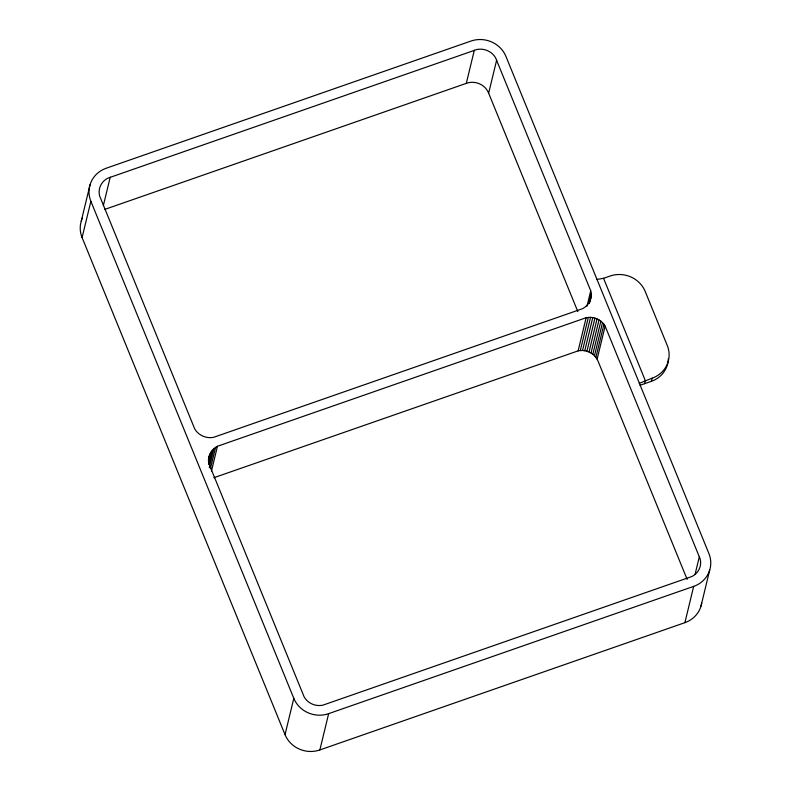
<?xml version="1.0" encoding="UTF-8"?>
<svg xmlns="http://www.w3.org/2000/svg" width="791" height="791" viewBox="0 0 791 791"><rect width="100%" height="100%" fill="white"/><g stroke="black" fill="none" stroke-linecap="round" stroke-linejoin="round"><path stroke-width="1.19" d="M591.035 297.149L590.729 290.811L495.591 57.822A16.937 16.018 13.6 0 0 476.746 49.546L107.922 178.133A17.046 16.117 13.6 0 0 99.636 195.98L194.705 428.88C198.403 435.406 206.491 438.857 213.788 437.265L582.403 308.747C586.892 306.512 590.254 302.132 591.035 297.149L589.898 301.885M209.299 455.804L208.636 459.986L209.131 464.218L304.169 696.96A16.799 15.879 13.6 0 0 322.857 705.177L691.967 576.481A16.838 15.929 13.6 0 0 700.144 558.861L605.135 326.08C601.447 319.584 593.398 316.153 586.141 317.725L217.456 446.272C212.403 448.715 209.17 453.876 208.438 459.353M81.285 220.996L90.065 184.708M82.096 237.587L90.876 201.3A27.21 25.727 13.6 0 1 106.231 168.226L470.932 41.063A27.102 25.628 13.6 0 1 505.963 56.468L708.914 553.562A27.003 25.53 13.6 0 1 693.677 586.378L684.897 622.665L319.871 749.937A26.953 25.49 13.6 0 1 285.027 734.631L82.096 237.587A27.21 25.727 13.6 0 1 82.491 217.841M103.354 205.571L110.236 177.154M208.34 460.926L210.06 453.816M208.508 462.606L211.088 451.958M208.923 464.446L212.364 450.237M209.289 467.639L213.867 448.705M210.426 468.677L215.577 447.38M211.444 471.129L217.456 446.272M285.027 734.631L293.807 698.344L90.876 201.3M104.55 209.486L466.304 83.362L474.323 50.219M319.871 749.937L328.651 713.65L693.677 586.378M577.835 311.614L488.65 93.18L496.669 60.037M587.011 306.196L590.729 290.811M588.544 303.566L591.124 292.907M589.226 303.319L591.233 295.033M589.226 303.566L589.799 301.203M213.797 477.744L578.122 350.868L586.141 317.725M578.122 350.868L580.307 350.551L588.326 317.409M580.307 350.551L582.532 350.502L590.551 317.369M582.532 350.502L584.757 350.739L592.775 317.596M687.161 579.408L598.055 361.161C596.098 356.385 591.856 352.717 586.932 351.244L594.951 318.101M589.028 352.015L597.037 318.872M591.006 353.033L599.014 319.89M592.825 354.289L600.844 321.146M594.476 355.752L602.495 322.609M595.91 357.403L603.928 324.27M597.116 359.223L605.135 326.08M644.546 383.704L645.308 380.56L603.563 278.303L596.819 279.46M639.998 385.286L651.369 381.331L652.13 378.177A26.864 25.401 13.6 0 0 667.278 345.538L645.229 291.523A27.23 25.747 13.6 0 0 610.029 276.049L603.563 278.303M695.081 574.306L699.382 556.548M700.945 606.311L709.715 570.024M639.237 383.348L652.13 378.177M466.304 83.362L468.727 82.679A16.937 16.018 13.6 0 1 487.572 90.965L488.65 93.18M584.757 350.739L586.932 351.244M701.696 603.058A27.003 25.53 13.6 0 1 684.897 622.665M668.365 358.511A26.864 25.401 13.6 0 1 651.369 381.331M328.651 713.65A26.953 25.49 13.6 0 1 293.807 698.344"/></g></svg>
